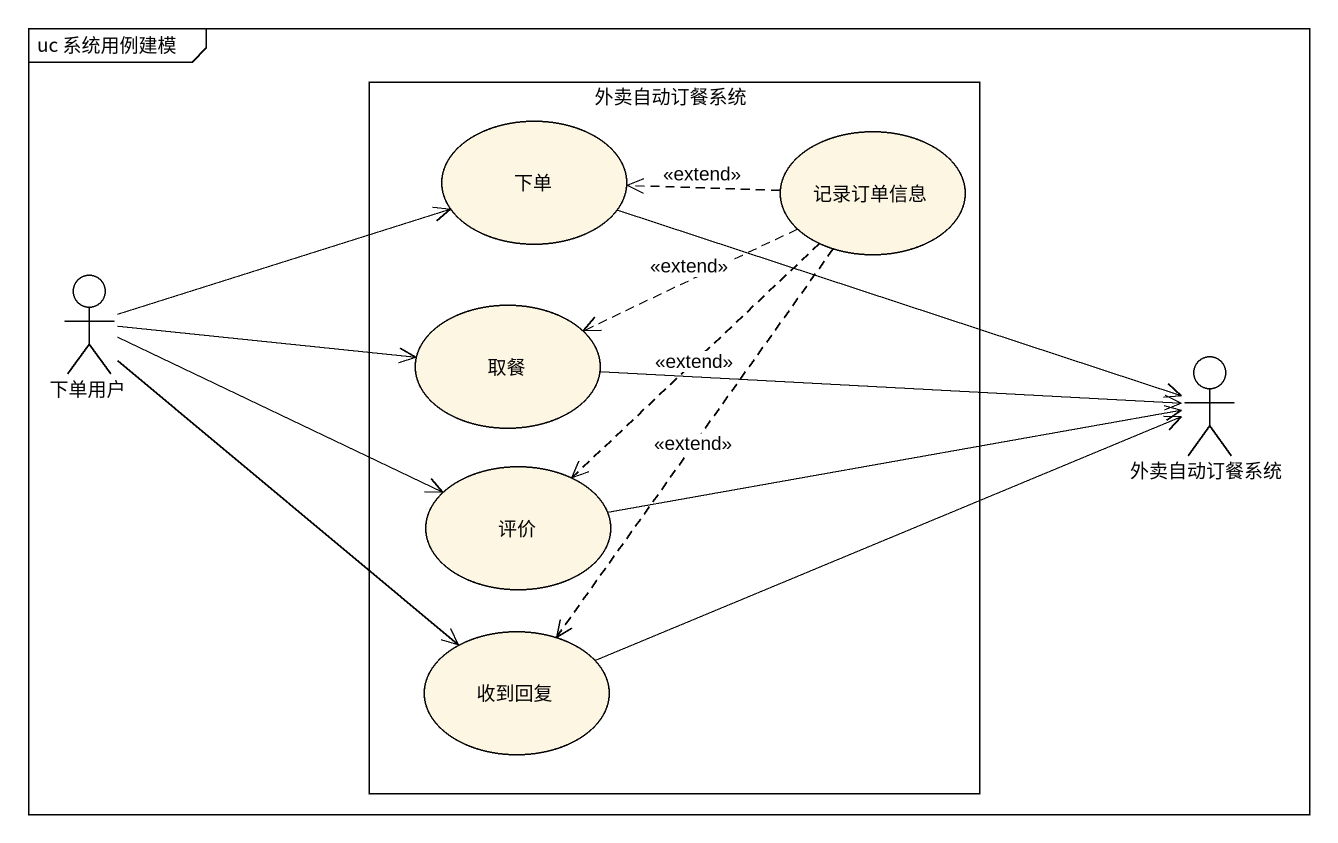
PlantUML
@startuml
mainframe uc 系统用例建模
rectangle 外卖自动订餐系统 {
  usecase 下单
  usecase 记录订单信息
  usecase 取餐
  usecase 评价
  usecase 收到回复
}
actor 下单用户
actor "外卖自动订餐系统" as 外卖自动订餐系统_2
记录订单信息 .left.> 下单 : <<extend>>
记录订单信息 .left.> 取餐 : <<extend>>
记录订单信息 ..> 评价 : <<extend>>
记录订单信息 ..> 收到回复 : <<extend>>
下单用户 -right-> 下单
下单用户 -right-> 取餐
下单用户 -right-> 评价
下单用户 --> 收到回复
外卖自动订餐系统_2 <-left- 下单
外卖自动订餐系统_2 <-left- 取餐
外卖自动订餐系统_2 <-left- 评价
外卖自动订餐系统_2 <-left- 收到回复
@enduml
